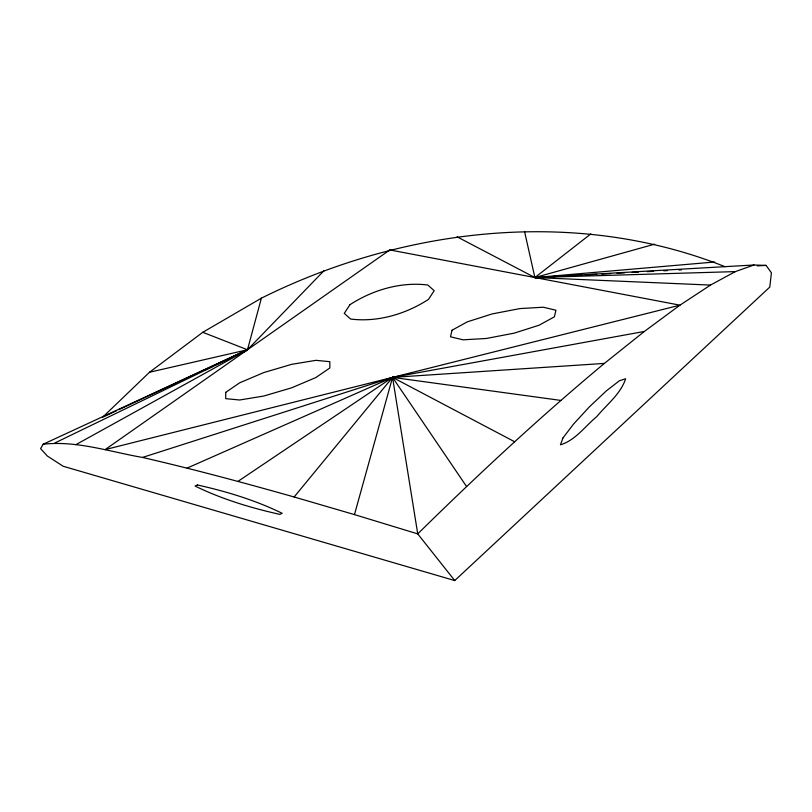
<?xml version="1.0" encoding="UTF-8"?>
<svg xmlns="http://www.w3.org/2000/svg" width="812" height="812" viewBox="0 0 812 812"><rect width="100%" height="100%" fill="white"/><g stroke="black" fill="none" stroke-linecap="round" stroke-linejoin="round"><path stroke-width="1.22" d="M244.28 351.799L247.487 349.769L261.383 298.166C403.32 227.583 575.769 207.172 725.055 266.701M454.74 580.56L417.733 533.88L354.468 514.605L392.551 377.377L644.352 331.448L679.959 305.16L710.49 285.073L735.337 271.604L753.993 264.996L766.092 265.412L771.4 272.812L769.796 287.072L454.74 580.56L63.163 466.25L47.309 456.009L40.6 448.62L43.178 444.225L247.487 349.769L324.161 270.528M43.178 444.225C76.673 440.429 109.793 451.797 142.506 457.44C193.418 469.163 243.874 482.775 294.147 496.985L392.551 377.377L604.372 363.411L644.352 331.448M604.372 363.411C539.574 417.327 477.832 474.797 417.733 533.88L392.551 377.377L142.506 457.44M261.383 298.166L202.777 332.301L149.51 372.251L102.657 417.206L116.451 410.781M457.075 236.82L534.895 277.552L590.842 233.897M237.967 481.384L392.551 377.377L560.828 400.417M75.78 444.712L247.487 349.769L202.777 332.301M238.545 354.509L247.487 349.769L149.51 372.251M54.983 442.916L247.487 349.769L118.745 409.705M205.203 369.978L213.201 366.151M215.484 365.055L247.487 349.769M187.075 468.108L392.551 377.377L514.585 441.728M524.532 231.44L534.895 277.552L654.665 244.158M710.49 285.073L534.895 277.552L714.722 262.002M539.95 277.755L534.895 277.552L753.993 264.996M539.95 277.45L534.895 277.552L567.74 275.826M570.268 275.694L581.636 275.095M585.432 274.892L596.8 274.294M601.854 274.03L610.695 273.563M617.018 273.238L624.59 272.842M632.172 272.436L638.496 272.111M647.337 271.644L653.65 271.309M663.759 270.782L667.555 270.579M678.923 269.98L681.451 269.848M757.251 265.869L766.092 265.412M534.895 277.552L735.337 271.604M547.542 277.298L553.865 277.166M294.147 496.985L354.468 514.605M392.551 377.377L466.565 486.51M225.736 392.358L225.706 398.651L239.631 400.001L263.768 396.033L291.67 387.811L315.848 377.539L329.824 367.978L329.855 361.685L315.939 360.335L291.792 364.304L263.89 372.525L239.713 382.787L225.736 392.358M452.03 330.23L450.498 336.807L463.094 339.822L486.429 338.472L514.27 333.123L539.148 325.196L554.393 316.822L555.926 310.245L543.329 307.22L519.984 308.57L492.143 313.929L467.276 321.856L452.03 330.23M562.97 437.932L560.442 444.803C575.414 440.378 585.066 426.219 596.729 416.657C606.726 404.528 620.601 394.124 625.656 378.737L619.454 380.726L606.168 391.029L589.37 406.883L573.556 424.057L562.97 437.932M349.962 304.673L344.258 313.381L350.611 319.045C377.773 322.425 405.695 314.102 428.482 299.395L434.176 290.686L427.822 285.012C400.671 281.642 372.738 289.965 349.962 304.673M389.831 249.934L105.154 449.594L679.959 305.16L389.831 249.934M197.417 484.977L195.042 486.033C221.838 499.126 250.756 507.896 279.825 514.372L282.211 513.316C255.404 500.222 226.487 491.443 197.417 484.977"/></g></svg>
